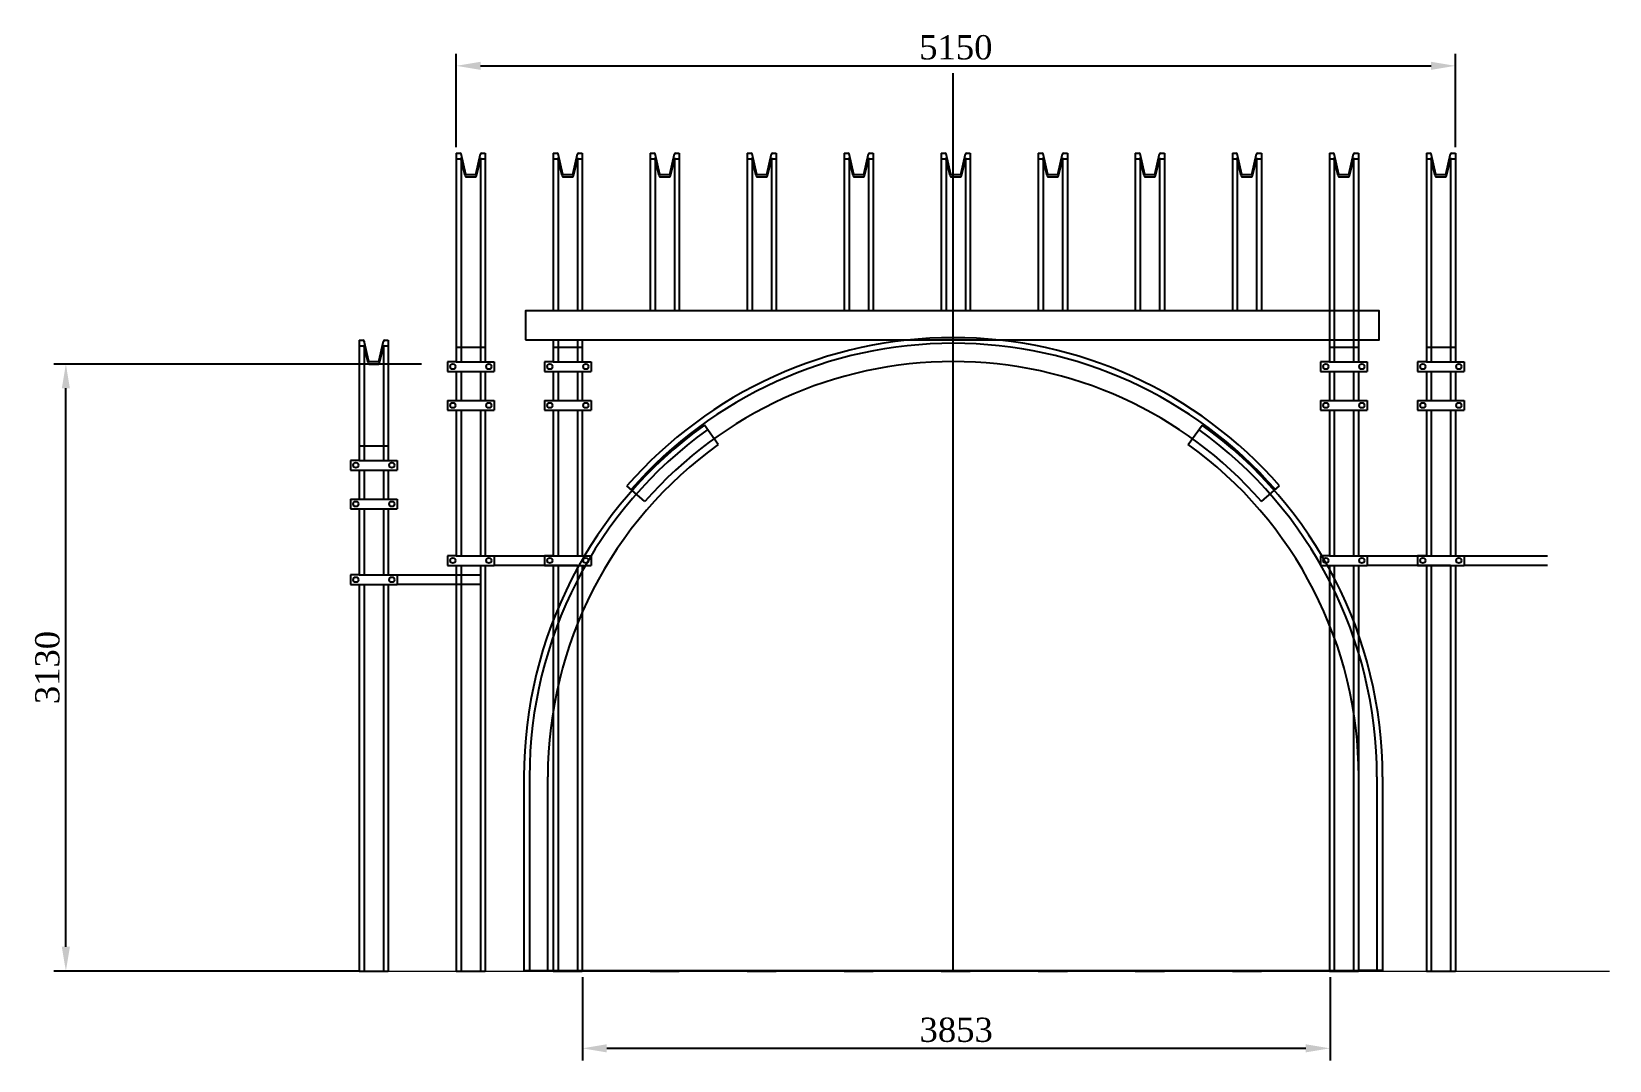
# Model space of a CAD drawing. Header units: millimetres. Extents: x -46762 to 161452, y -66984 to 31524.
# Drawn here: x 112856 to 120990, y 14649 to 19954 of the extents above; entities that cross this region are included whole.
import ezdxf

# ---------------------------------------------------------------- set-up
doc = ezdxf.new("R2010")
doc.units = ezdxf.units.MM
doc.header["$LTSCALE"] = 0.5
doc.styles.get("Standard").update_dxf_attribs({"font": 'TIMES.TTF'})
doc.dimstyles.new('ISO-25', dxfattribs={"dimscale": 50, "dimtxt": 2.5, "dimasz": 2.5, "dimexe": 1.25, "dimexo": 0.625, "dimtad": 1, "dimdec": 0, "dimtxsty": 'Standard', "dimcen": 2.5, "dimadec": 0, "dimazin": 0, "dimtfac": 1, "dimtdec": 0, "dimtmove": 0, "dimatfit": 3, "dimfxl": 1, "dimarcsym": 0})

# ---------------------------------------------------------------- blocks, each defined once
blk = doc.blocks.new('1122')
at = {"color": 1}
for p, q in [((109468.6, 15088.8), (109468.6, 19716.9)), ((108257.6, 17802.5), (108185.9, 17902.4)), ((110679.6, 17802.5), (110751.4, 17902.4)), ((107879.1, 17507.5), (107786.5, 17588.4)), ((111058.1, 17507.5), (111150.8, 17588.4)), ((107255.6, 16088.8), (107255.6, 15088.8)), ((107284.6, 16088.8), (107284.6, 15088.8)), ((107378.6, 15088.8), (107378.6, 16088.8)), ((111558.6, 15088.8), (111558.6, 16088.8)), ((111652.6, 16088.8), (111652.6, 15088.8)), ((111681.6, 16088.8), (111681.6, 15088.8)), ((107255.6, 15088.8), (107378.6, 15088.8)), ((107378.6, 15088.8), (111558.6, 15088.8)), ((111681.6, 15088.8), (111558.6, 15088.8))]:
    blk.add_line(p, q, dxfattribs=at)
for centre, radius, start, end in [((109468.6, 16119.8), 2233, 41.122, 138.878), ((109468.6, 16119.8), 2204, 41.122, 138.878), ((109468.6, 16119.8), 2110, 41.122, 138.878), ((109488.6, 16088.8), 2233, 125.69116, 180), ((109448.6, 16088.8), 2233, 0, 54.30884), ((109488.6, 16088.8), 2204, 125.69116, 180), ((109448.6, 16088.8), 2204, 0, 54.30884), ((109488.6, 16088.8), 2110, 125.69116, 180), ((109448.6, 16088.8), 2110, 0, 54.30884)]:
    blk.add_arc(centre, radius, start, end, dxfattribs=at)
blk = doc.blocks.new('*D84')
at = {"color": 0, "lineweight": -2}
for p, q in [((115695.9, 15078.7), (115695.9, 14648.6)), ((119549.3, 15078.7), (119549.3, 14648.6)), ((115820.9, 14711.1), (119424.3, 14711.1))]:
    blk.add_line(p, q, dxfattribs=at)
at = {"color": 0}
for points in [[(115820.9, 14731.9), (115820.9, 14690.2), (115695.9, 14711.1)], [(119424.3, 14731.9), (119424.3, 14690.2), (119549.3, 14711.1)]]:
    blk.add_solid(points, dxfattribs=at)
at = {"layer": 'Defpoints', "color": 0}
for p in [(115695.9, 15109.9), (119549.3, 15109.9), (119549.3, 14711.1)]:
    blk.add_point(p, dxfattribs=at)
at = {"color": 0, "insert": (117622.6, 14805.9), "char_height": 125, "attachment_point": 5}
blk.add_mtext('3853', dxfattribs=at)
blk = doc.blocks.new('*D86')
at = {"color": 0, "lineweight": -2}
for p, q in [((114866.9, 18239.6), (112970.8, 18239.6)), ((113033.3, 15234.6), (113033.3, 18114.6)), ((114539.6, 15109.6), (112970.8, 15109.6))]:
    blk.add_line(p, q, dxfattribs=at)
at = {"color": 0}
for points in [[(113012.4, 18114.6), (113054.1, 18114.6), (113033.3, 18239.6)], [(113012.4, 15234.6), (113054.1, 15234.6), (113033.3, 15109.6)]]:
    blk.add_solid(points, dxfattribs=at)
at = {"layer": 'Defpoints', "color": 0}
for p in [(113033.3, 18239.6), (114898.2, 18239.6), (114570.9, 15109.6)]:
    blk.add_point(p, dxfattribs=at)
at = {"color": 0, "insert": (112938.4, 16674.6), "char_height": 125, "attachment_point": 5, "rotation": 90}
blk.add_mtext('3130', dxfattribs=at)
blk = doc.blocks.new('11122')
for p, q in [((114545.9, 18362.5), (114545.9, 18333.5)), ((114545.9, 18362.5), (114564.9, 18362.5)), ((114545.9, 18362.5), (114545.9, 18001.5)), ((114545.9, 18333.5), (114565.9, 18333.5)), ((114595.3, 18252.5), (114570.7, 18357.8)), ((114570.9, 18357.2), (114570.9, 18356.5)), ((114570.9, 18328.5), (114570.9, 18001.5)), ((114590.9, 18245.5), (114570.9, 18328.5)), ((114645.9, 18252.5), (114670.5, 18357.8)), ((114650.4, 18245.5), (114670.4, 18328.5)), ((114670.4, 18357.2), (114670.4, 18356.5)), ((114670.4, 18328.5), (114670.4, 18001.5)), ((114675.4, 18333.5), (114695.4, 18333.5)), ((114676.4, 18362.5), (114695.4, 18362.5)), ((114695.4, 18362.5), (114695.4, 18333.5)), ((114695.4, 18362.5), (114695.4, 18001.5)), ((114595.3, 18252.5), (114645.9, 18252.5)), ((114596.9, 18239.5), (114644.4, 18239.5)), ((114545.9, 18001.5), (114545.9, 17743.1)), ((114570.9, 18001.5), (114570.9, 17743.1)), ((114670.4, 18001.5), (114670.4, 17743.1)), ((114695.4, 18001.5), (114695.4, 17743.1)), ((114545.9, 17818.1), (114695.4, 17818.1)), ((114545.9, 17743.1), (114500.4, 17743.1)), ((114500.4, 17743.1), (114500.4, 17693.1)), ((114545.9, 17743.1), (114695.4, 17743.1)), ((114695.4, 17743.1), (114740.9, 17743.1)), ((114740.9, 17743.1), (114740.9, 17693.1)), ((114500.4, 17693.1), (114740.9, 17693.1)), ((114545.9, 17693.1), (114545.9, 17543.1)), ((114545.9, 17693.1), (114545.9, 17543.1)), ((114570.9, 17693.1), (114570.9, 17543.1)), ((114570.9, 17693.1), (114570.9, 17543.1)), ((114670.4, 17693.1), (114670.4, 17543.1)), ((114670.4, 17693.1), (114670.4, 17543.1)), ((114695.4, 17693.1), (114695.4, 17543.1)), ((114695.4, 17693.1), (114695.4, 17543.1)), ((114500.4, 17543.1), (114740.9, 17543.1)), ((114500.4, 17543.1), (114500.4, 17493.1)), ((114500.4, 17493.1), (114740.9, 17493.1)), ((114545.9, 17493.1), (114545.9, 17201.5)), ((114570.9, 17493.1), (114570.9, 17201.5)), ((114670.4, 17493.1), (114670.4, 17201.5)), ((114695.4, 17493.1), (114695.4, 17201.5)), ((114740.9, 17543.1), (114740.9, 17493.1)), ((114545.9, 17201.5), (114545.9, 17152.7)), ((114570.9, 17201.5), (114570.9, 17152.7)), ((114670.4, 17201.5), (114670.4, 17152.7)), ((114695.4, 17201.5), (114695.4, 17152.7)), ((114500.4, 17152.7), (114500.4, 17102.7)), ((114545.9, 17152.7), (114500.4, 17152.7)), ((114500.4, 17102.7), (114740.9, 17102.7)), ((114545.9, 17152.7), (114695.4, 17152.7)), ((114545.9, 17102.7), (114545.9, 15109.6)), ((114570.9, 17102.7), (114570.9, 15109.6)), ((114670.4, 17102.7), (114670.4, 15109.6)), ((114695.4, 17152.7), (114740.9, 17152.7)), ((114695.4, 17102.7), (114695.4, 15109.6)), ((114740.9, 17152.7), (114740.9, 17102.7)), ((114740.9, 17152.7), (115170.4, 17152.7)), ((115170.4, 17102.7), (114740.9, 17102.7)), ((114545.9, 15109.6), (114695.4, 15109.6))]:
    blk.add_line(p, q)
for centre in [(114527.9, 17718.1), (114713.4, 17718.1), (114527.9, 17518.1), (114713.4, 17518.1), (114527.9, 17127.7), (114713.4, 17127.7)]:
    blk.add_circle(centre, 13.5)
for centre, radius, start, end in [((114564.9, 18356.5), 6, 0, 90), ((114565.9, 18328.5), 5, 0, 90), ((114676.4, 18356.5), 6, 90, 180), ((114675.4, 18328.5), 5, 90, 180), ((114596.9, 18245.5), 6, 180, 270), ((114644.4, 18245.5), 6, 270, 0)]:
    blk.add_arc(centre, radius, start, end)
blk = doc.blocks.new('*D114')
at = {"color": 0, "lineweight": -2}
for p, q in [((115045.9, 19358.9), (115045.9, 19839.9)), ((115170.9, 19777.4), (120070.4, 19777.4)), ((120195.4, 19358.9), (120195.4, 19839.9))]:
    blk.add_line(p, q, dxfattribs=at)
at = {"color": 0}
for points in [[(115170.9, 19798.3), (115170.9, 19756.6), (115045.9, 19777.4)], [(120070.4, 19798.3), (120070.4, 19756.6), (120195.4, 19777.4)]]:
    blk.add_solid(points, dxfattribs=at)
at = {"layer": 'Defpoints', "color": 0}
for p in [(120195.4, 19777.4), (115045.9, 19327.6), (120195.4, 19327.6)]:
    blk.add_point(p, dxfattribs=at)
at = {"color": 0, "insert": (117620.6, 19872.2), "char_height": 125, "attachment_point": 5}
blk.add_mtext('5150', dxfattribs=at)

msp = doc.modelspace()

# ---------------------------------------------------------------- linework, layer by layer
for p, q in [((115045.87, 19327.64), (115045.87, 19298.64)), ((115045.87, 19327.64), (115064.87, 19327.64)), ((115045.87, 19298.64), (115065.87, 19298.64)), ((115045.87, 19298.64), (115045.87, 18251.54)), ((115095.32, 19217.64), (115070.71, 19323.01)), ((115070.87, 19293.64), (115070.87, 18251.54)), ((115090.87, 19210.64), (115070.87, 19293.64)), ((115145.92, 19217.64), (115170.53, 19323.01)), ((115150.37, 19210.64), (115170.37, 19293.64)), ((115170.37, 19293.64), (115170.37, 18251.54)), ((115175.37, 19298.64), (115195.37, 19298.64)), ((115176.37, 19327.64), (115195.37, 19327.64)), ((115195.37, 19327.64), (115195.37, 19298.64)), ((115195.37, 19298.64), (115195.37, 18251.54)), ((115545.87, 19327.64), (115545.87, 19298.64)), ((115545.87, 19327.64), (115564.87, 19327.64)), ((115545.87, 19298.64), (115565.87, 19298.64)), ((115545.87, 19298.64), (115545.87, 18513.94)), ((115595.32, 19217.64), (115570.71, 19323.01)), ((115570.87, 19293.64), (115570.87, 18513.94)), ((115590.87, 19210.64), (115570.87, 19293.64)), ((115645.92, 19217.64), (115670.53, 19323.01)), ((115650.37, 19210.64), (115670.37, 19293.64)), ((115670.37, 19293.64), (115670.37, 18513.94)), ((115675.37, 19298.64), (115695.37, 19298.64)), ((115676.37, 19327.64), (115695.37, 19327.64)), ((115695.37, 19327.64), (115695.37, 19298.64)), ((115695.37, 19298.64), (115695.37, 18513.94)), ((116045.87, 19327.64), (116045.87, 19298.64)), ((116045.87, 19327.64), (116064.87, 19327.64)), ((116045.87, 19298.64), (116065.87, 19298.64)), ((116045.87, 19298.64), (116045.87, 18513.94)), ((116095.32, 19217.64), (116070.71, 19323.01)), ((116070.87, 19293.64), (116070.87, 18513.94)), ((116090.87, 19210.64), (116070.87, 19293.64)), ((116145.92, 19217.64), (116170.53, 19323.01)), ((116150.37, 19210.64), (116170.37, 19293.64)), ((116170.37, 19293.64), (116170.37, 18513.94)), ((116175.37, 19298.64), (116195.37, 19298.64)), ((116176.37, 19327.64), (116195.37, 19327.64)), ((116195.37, 19327.64), (116195.37, 19298.64)), ((116545.87, 19327.64), (116545.87, 19298.64)), ((116545.87, 19327.64), (116564.87, 19327.64)), ((116545.87, 19298.64), (116565.87, 19298.64)), ((116595.32, 19217.64), (116570.71, 19323.01)), ((116570.87, 19293.64), (116570.87, 18513.94)), ((116590.87, 19210.64), (116570.87, 19293.64)), ((116645.92, 19217.64), (116670.53, 19323.01)), ((116650.37, 19210.64), (116670.37, 19293.64)), ((116670.37, 19293.64), (116670.37, 18513.94)), ((116675.37, 19298.64), (116695.37, 19298.64)), ((116676.37, 19327.64), (116695.37, 19327.64)), ((116695.37, 19327.64), (116695.37, 19298.64)), ((116695.37, 19298.64), (116695.37, 18513.94)), ((117045.87, 19327.64), (117045.87, 19298.64)), ((117045.87, 19327.64), (117064.87, 19327.64)), ((117045.87, 19298.64), (117065.87, 19298.64)), ((117045.87, 19298.64), (117045.87, 18513.94)), ((117095.32, 19217.64), (117070.71, 19323.01)), ((117070.87, 19293.64), (117070.87, 18513.94)), ((117090.87, 19210.64), (117070.87, 19293.64)), ((117145.92, 19217.64), (117170.53, 19323.01)), ((117150.37, 19210.64), (117170.37, 19293.64)), ((117170.37, 19293.64), (117170.37, 18513.94)), ((117175.37, 19298.64), (117195.37, 19298.64)), ((117176.37, 19327.64), (117195.37, 19327.64)), ((117195.37, 19327.64), (117195.37, 19298.64)), ((117545.87, 19327.64), (117545.87, 19298.64)), ((117545.87, 19327.64), (117564.87, 19327.64)), ((117545.87, 19298.64), (117565.87, 19298.64)), ((117545.87, 19298.64), (117545.87, 18513.94)), ((117595.32, 19217.64), (117570.71, 19323.01)), ((117570.87, 19293.64), (117570.87, 18513.94)), ((117590.87, 19210.64), (117570.87, 19293.64)), ((117645.92, 19217.64), (117670.53, 19323.01)), ((117650.37, 19210.64), (117670.37, 19293.64)), ((117670.37, 19293.64), (117670.37, 18513.94)), ((117675.37, 19298.64), (117695.37, 19298.64)), ((117676.37, 19327.64), (117695.37, 19327.64)), ((117695.37, 19327.64), (117695.37, 19298.64)), ((118045.87, 19327.64), (118045.87, 19298.64)), ((118045.87, 19327.64), (118064.87, 19327.64)), ((118045.87, 19298.64), (118065.87, 19298.64)), ((118045.87, 19298.64), (118045.87, 18513.94)), ((118095.32, 19217.64), (118070.71, 19323.01)), ((118090.87, 19210.64), (118070.87, 19293.64)), ((118145.92, 19217.64), (118170.53, 19323.01)), ((118150.37, 19210.64), (118170.37, 19293.64)), ((118170.37, 19293.64), (118170.37, 18513.94)), ((118175.37, 19298.64), (118195.37, 19298.64)), ((118176.37, 19327.64), (118195.37, 19327.64)), ((118195.37, 19327.64), (118195.37, 19298.64)), ((118195.37, 19298.64), (118195.37, 18513.94)), ((118545.87, 19327.64), (118545.87, 19298.64)), ((118545.87, 19327.64), (118564.87, 19327.64)), ((118545.87, 19298.64), (118565.87, 19298.64)), ((118545.87, 19298.64), (118545.87, 18513.94)), ((118595.32, 19217.64), (118570.71, 19323.01)), ((118590.87, 19210.64), (118570.87, 19293.64)), ((118645.92, 19217.64), (118670.53, 19323.01)), ((118650.37, 19210.64), (118670.37, 19293.64)), ((118670.37, 19293.64), (118670.37, 18513.94)), ((118675.37, 19298.64), (118695.37, 19298.64)), ((118676.37, 19327.64), (118695.37, 19327.64)), ((118695.37, 19327.64), (118695.37, 19298.64)), ((118695.37, 19298.64), (118695.37, 18513.94)), ((119045.87, 19327.64), (119045.87, 19298.64)), ((119045.87, 19327.64), (119064.87, 19327.64)), ((119045.87, 19298.64), (119065.87, 19298.64)), ((119095.32, 19217.64), (119070.71, 19323.01)), ((119070.87, 19293.64), (119070.87, 18513.94)), ((119090.87, 19210.64), (119070.87, 19293.64)), ((119145.92, 19217.64), (119170.53, 19323.01)), ((119150.37, 19210.64), (119170.37, 19293.64)), ((119170.37, 19293.64), (119170.37, 18513.94)), ((119175.37, 19298.64), (119195.37, 19298.64)), ((119176.37, 19327.64), (119195.37, 19327.64)), ((119195.37, 19327.64), (119195.37, 19298.64)), ((119195.37, 19298.64), (119195.37, 18513.94)), ((119545.87, 19327.64), (119545.87, 19298.64)), ((119545.87, 19327.64), (119564.87, 19327.64)), ((119545.87, 19298.64), (119565.87, 19298.64)), ((119545.87, 19298.64), (119545.87, 18251.54)), ((119595.32, 19217.64), (119570.71, 19323.01)), ((119570.87, 19293.64), (119570.87, 18251.54)), ((119590.87, 19210.64), (119570.87, 19293.64)), ((119645.92, 19217.64), (119670.53, 19323.01)), ((119650.37, 19210.64), (119670.37, 19293.64)), ((119670.37, 19293.64), (119670.37, 18251.54)), ((119675.37, 19298.64), (119695.37, 19298.64)), ((119676.37, 19327.64), (119695.37, 19327.64)), ((119695.37, 19327.64), (119695.37, 19298.64)), ((119695.37, 19298.64), (119695.37, 18251.54)), ((120045.87, 19327.64), (120045.87, 19298.64)), ((120045.87, 19327.64), (120064.87, 19327.64)), ((120045.87, 19298.64), (120065.87, 19298.64)), ((120045.87, 19298.64), (120045.87, 18251.54)), ((120095.32, 19217.64), (120070.71, 19323.01)), ((120070.87, 19293.64), (120070.87, 18251.54)), ((120090.87, 19210.64), (120070.87, 19293.64)), ((120145.92, 19217.64), (120170.53, 19323.01)), ((120150.37, 19210.64), (120170.37, 19293.64)), ((120170.37, 19293.64), (120170.37, 18251.54)), ((120175.37, 19298.64), (120195.37, 19298.64)), ((120176.37, 19327.64), (120195.37, 19327.64)), ((120195.37, 19327.64), (120195.37, 19298.64)), ((120195.37, 19298.64), (120195.37, 18251.54)), ((115095.32, 19217.64), (115145.92, 19217.64)), ((115096.87, 19204.64), (115144.37, 19204.64)), ((115595.32, 19217.64), (115645.92, 19217.64)), ((115596.87, 19204.64), (115644.37, 19204.64)), ((116095.32, 19217.64), (116145.92, 19217.64)), ((116096.87, 19204.64), (116144.37, 19204.64)), ((116595.32, 19217.64), (116645.92, 19217.64)), ((116596.87, 19204.64), (116644.37, 19204.64)), ((117095.32, 19217.64), (117145.92, 19217.64)), ((117096.87, 19204.64), (117144.37, 19204.64)), ((117595.32, 19217.64), (117645.92, 19217.64)), ((117596.87, 19204.64), (117644.37, 19204.64)), ((118095.32, 19217.64), (118145.92, 19217.64)), ((118096.87, 19204.64), (118144.37, 19204.64)), ((118595.32, 19217.64), (118645.92, 19217.64)), ((118596.87, 19204.64), (118644.37, 19204.64)), ((119095.32, 19217.64), (119145.92, 19217.64)), ((119096.87, 19204.64), (119144.37, 19204.64)), ((119595.32, 19217.64), (119645.92, 19217.64)), ((119596.87, 19204.64), (119644.37, 19204.64)), ((120095.32, 19217.64), (120145.92, 19217.64)), ((120096.87, 19204.64), (120144.37, 19204.64)), ((115045.87, 18326.54), (115195.37, 18326.54)), ((115545.87, 18363.94), (115545.87, 18251.54)), ((115545.87, 18326.54), (115695.37, 18326.54)), ((115570.87, 18363.94), (115570.87, 18251.54)), ((115670.37, 18363.94), (115670.37, 18251.54)), ((115695.37, 18363.94), (115695.37, 18251.54)), ((119545.87, 18326.54), (119695.37, 18326.54)), ((120045.87, 18326.54), (120195.37, 18326.54)), ((115045.87, 18251.54), (115000.37, 18251.54)), ((115000.37, 18251.54), (115000.37, 18201.54)), ((115045.87, 18251.54), (115195.37, 18251.54)), ((115195.37, 18251.54), (115240.87, 18251.54)), ((115240.87, 18251.54), (115240.87, 18201.54)), ((115545.87, 18251.54), (115500.37, 18251.54)), ((115500.37, 18251.54), (115500.37, 18201.54)), ((115545.87, 18251.54), (115695.37, 18251.54)), ((115695.37, 18251.54), (115740.87, 18251.54)), ((115740.87, 18251.54), (115740.87, 18201.54)), ((119545.87, 18251.54), (119500.37, 18251.54)), ((119500.37, 18251.54), (119500.37, 18201.54)), ((119545.87, 18251.54), (119695.37, 18251.54)), ((119695.37, 18251.54), (119740.87, 18251.54)), ((119740.87, 18251.54), (119740.87, 18201.54)), ((120045.87, 18251.54), (120000.37, 18251.54)), ((120000.37, 18251.54), (120000.37, 18201.54)), ((120045.87, 18251.54), (120195.37, 18251.54)), ((120195.37, 18251.54), (120240.87, 18251.54)), ((120240.87, 18251.54), (120240.87, 18201.54)), ((115000.37, 18201.54), (115240.87, 18201.54)), ((115045.87, 18201.54), (115045.87, 18051.54)), ((115070.87, 18201.54), (115070.87, 18051.54)), ((115170.37, 18201.54), (115170.37, 18051.54)), ((115195.37, 18201.54), (115195.37, 18051.54)), ((115500.37, 18201.54), (115740.87, 18201.54)), ((115545.87, 18201.54), (115545.87, 18051.54)), ((115570.87, 18201.54), (115570.87, 18051.54)), ((115670.37, 18201.54), (115670.37, 18051.54)), ((115695.37, 18201.54), (115695.37, 18051.54)), ((119500.37, 18201.54), (119740.87, 18201.54)), ((119545.87, 18201.54), (119545.87, 18051.54)), ((119570.87, 18201.54), (119570.87, 18051.54)), ((119670.37, 18201.54), (119670.37, 18051.54)), ((119695.37, 18201.54), (119695.37, 18051.54)), ((120000.37, 18201.54), (120240.87, 18201.54)), ((120045.87, 18201.54), (120045.87, 18051.54)), ((120070.87, 18201.54), (120070.87, 18051.54)), ((120170.37, 18201.54), (120170.37, 18051.54)), ((120195.37, 18201.54), (120195.37, 18051.54)), ((115000.37, 18051.54), (115240.87, 18051.54)), ((115000.37, 18051.54), (115000.37, 18001.54)), ((115000.37, 18001.54), (115240.87, 18001.54)), ((115045.87, 18001.54), (115045.87, 17251.54)), ((115070.87, 18001.54), (115070.87, 17251.54)), ((115170.37, 18001.54), (115170.37, 17251.54)), ((115195.37, 18001.54), (115195.37, 17251.54)), ((115240.87, 18051.54), (115240.87, 18001.54)), ((115500.37, 18051.54), (115740.87, 18051.54)), ((115500.37, 18051.54), (115500.37, 18001.54)), ((115500.37, 18001.54), (115740.87, 18001.54)), ((115545.87, 18001.54), (115545.87, 17251.54)), ((115570.87, 18001.54), (115570.87, 17251.54)), ((115670.37, 18001.54), (115670.37, 17251.54)), ((115695.37, 18001.54), (115695.37, 17251.54)), ((115740.87, 18051.54), (115740.87, 18001.54)), ((119500.37, 18051.54), (119740.87, 18051.54)), ((119500.37, 18051.54), (119500.37, 18001.54)), ((119500.37, 18001.54), (119740.87, 18001.54)), ((119545.87, 18001.54), (119545.87, 17251.54)), ((119570.87, 18001.54), (119570.87, 17251.54)), ((119670.37, 18001.54), (119670.37, 17251.54)), ((119695.37, 18001.54), (119695.37, 17251.54)), ((119740.87, 18051.54), (119740.87, 18001.54)), ((120000.37, 18051.54), (120240.87, 18051.54)), ((120000.37, 18051.54), (120000.37, 18001.54)), ((120000.37, 18001.54), (120240.87, 18001.54)), ((120045.87, 18001.54), (120045.87, 17251.54)), ((120070.87, 18001.54), (120070.87, 17251.54)), ((120170.37, 18001.54), (120170.37, 17251.54)), ((120195.37, 18001.54), (120195.37, 17251.54)), ((120240.87, 18051.54), (120240.87, 18001.54)), ((115000.37, 17251.54), (115000.37, 17201.54)), ((115045.87, 17251.54), (115000.37, 17251.54)), ((115045.87, 17251.54), (115195.37, 17251.54)), ((115195.37, 17251.54), (115240.87, 17251.54)), ((115240.87, 17251.54), (115240.87, 17201.54)), ((115240.87, 17251.54), (115670.37, 17251.54)), ((115500.37, 17251.54), (115500.37, 17201.54)), ((115545.87, 17251.54), (115500.37, 17251.54)), ((115545.87, 17251.54), (115695.37, 17251.54)), ((115695.37, 17251.54), (115740.87, 17251.54)), ((115740.87, 17251.54), (115740.87, 17201.54)), ((119500.37, 17251.54), (119500.37, 17201.54)), ((119545.87, 17251.54), (119500.37, 17251.54)), ((119545.87, 17251.54), (119695.37, 17251.54)), ((119695.37, 17251.54), (119740.87, 17251.54)), ((119740.87, 17251.54), (119740.87, 17201.54)), ((119740.87, 17251.54), (120170.37, 17251.54)), ((120000.37, 17251.54), (120000.37, 17201.54)), ((120045.87, 17251.54), (120000.37, 17251.54)), ((120045.87, 17251.54), (120195.37, 17251.54)), ((120195.37, 17251.54), (120240.87, 17251.54)), ((120240.87, 17251.54), (120240.87, 17201.54)), ((120240.87, 17251.54), (120670.37, 17251.54)), ((115000.37, 17201.54), (115240.87, 17201.54)), ((115045.87, 17201.54), (115045.87, 15109.64)), ((115070.87, 17201.54), (115070.87, 15109.64)), ((115170.37, 17201.54), (115170.37, 15109.64)), ((115195.37, 17201.54), (115195.37, 15109.64)), ((115670.37, 17201.54), (115240.87, 17201.54)), ((115500.37, 17201.54), (115740.87, 17201.54)), ((115545.87, 17201.54), (115545.87, 15109.64)), ((115570.87, 17201.54), (115570.87, 15109.64)), ((115670.37, 17201.54), (115670.37, 15109.64)), ((115695.37, 17201.54), (115695.37, 15109.64)), ((119500.37, 17201.54), (119740.87, 17201.54)), ((119545.87, 17201.54), (119545.87, 15109.64)), ((119570.87, 17201.54), (119570.87, 15109.64)), ((119670.37, 17201.54), (119670.37, 15109.64)), ((119695.37, 17201.54), (119695.37, 15109.64)), ((120170.37, 17201.54), (119740.87, 17201.54)), ((120000.37, 17201.54), (120240.87, 17201.54)), ((120045.87, 17201.54), (120045.87, 15109.64)), ((120070.87, 17201.54), (120070.87, 15109.64)), ((120170.37, 17201.54), (120170.37, 15109.64)), ((120195.37, 17201.54), (120195.37, 15109.64)), ((120670.37, 17201.54), (120240.87, 17201.54)), ((115045.87, 15109.64), (115195.37, 15109.64)), ((115545.87, 15109.64), (115695.37, 15109.64)), ((116045.87, 15109.64), (116195.37, 15109.64)), ((116545.87, 15109.64), (116695.37, 15109.64)), ((117045.87, 15109.64), (117195.37, 15109.64)), ((117545.87, 15109.64), (117695.37, 15109.64)), ((118045.87, 15109.64), (118195.37, 15109.64)), ((118545.87, 15109.64), (118695.37, 15109.64)), ((119045.87, 15109.64), (119195.37, 15109.64)), ((119545.87, 15109.64), (119695.37, 15109.64)), ((120045.87, 15109.64), (120195.37, 15109.64))]:
    msp.add_line(p, q)
at = {"color": 5}
for p, q in [((116195.37, 19298.64), (116195.37, 18513.94)), ((116545.87, 19298.64), (116545.87, 18513.94)), ((117195.37, 19298.64), (117195.37, 18513.94)), ((117695.37, 19298.64), (117695.37, 18513.94)), ((118070.87, 19293.64), (118070.87, 18513.94)), ((118570.87, 19293.64), (118570.87, 18513.94)), ((119045.87, 19298.64), (119045.87, 18513.94))]:
    msp.add_line(p, q, dxfattribs=at)
at = {"color": 7, "lineweight": 0}
msp.add_line((113908.78, 15109.64), (120989.69, 15109.64), dxfattribs=at)
at = {"color": 7}
msp.add_lwpolyline([(115402.66, 18363.94), (119802.66, 18363.94), (119802.66, 18513.94), (115402.66, 18513.94), (115402.66, 18363.94)], dxfattribs=at)
for centre in [(115027.87, 18226.54), (115213.37, 18226.54), (115527.87, 18226.54), (115713.37, 18226.54), (119527.87, 18226.54), (119713.37, 18226.54), (120027.87, 18226.54), (120213.37, 18226.54), (115027.87, 18026.54), (115213.37, 18026.54), (115527.87, 18026.54), (115713.37, 18026.54), (119527.87, 18026.54), (119713.37, 18026.54), (120027.87, 18026.54), (120213.37, 18026.54), (115027.87, 17226.54), (115213.37, 17226.54), (115527.87, 17226.54), (115713.37, 17226.54), (119527.87, 17226.54), (119713.37, 17226.54), (120027.87, 17226.54), (120213.37, 17226.54)]:
    msp.add_circle(centre, 13.5)
for centre, radius, start, end in [((115064.87, 19321.64), 6, 0, 90), ((115065.87, 19293.64), 5, 0, 90), ((115176.37, 19321.64), 6, 90, 180), ((115175.37, 19293.64), 5, 90, 180), ((115564.87, 19321.64), 6, 0, 90), ((115565.87, 19293.64), 5, 0, 90), ((115676.37, 19321.64), 6, 90, 180), ((115675.37, 19293.64), 5, 90, 180), ((116064.87, 19321.64), 6, 0, 90), ((116065.87, 19293.64), 5, 0, 90), ((116176.37, 19321.64), 6, 90, 180), ((116175.37, 19293.64), 5, 90, 180), ((116564.87, 19321.64), 6, 0, 90), ((116565.87, 19293.64), 5, 0, 90), ((116676.37, 19321.64), 6, 90, 180), ((116675.37, 19293.64), 5, 90, 180), ((117064.87, 19321.64), 6, 0, 90), ((117065.87, 19293.64), 5, 0, 90), ((117176.37, 19321.64), 6, 90, 180), ((117175.37, 19293.64), 5, 90, 180), ((117564.87, 19321.64), 6, 0, 90), ((117565.87, 19293.64), 5, 0, 90), ((117676.37, 19321.64), 6, 90, 180), ((117675.37, 19293.64), 5, 90, 180), ((118064.87, 19321.64), 6, 0, 90), ((118065.87, 19293.64), 5, 0, 90), ((118176.37, 19321.64), 6, 90, 180), ((118175.37, 19293.64), 5, 90, 180), ((118564.87, 19321.64), 6, 0, 90), ((118565.87, 19293.64), 5, 0, 90), ((118676.37, 19321.64), 6, 90, 180), ((118675.37, 19293.64), 5, 90, 180), ((119064.87, 19321.64), 6, 0, 90), ((119065.87, 19293.64), 5, 0, 90), ((119176.37, 19321.64), 6, 90, 180), ((119175.37, 19293.64), 5, 90, 180), ((119564.87, 19321.64), 6, 0, 90), ((119565.87, 19293.64), 5, 0, 90), ((119676.37, 19321.64), 6, 90, 180), ((119675.37, 19293.64), 5, 90, 180), ((120064.87, 19321.64), 6, 0, 90), ((120065.87, 19293.64), 5, 0, 90), ((120176.37, 19321.64), 6, 90, 180), ((120175.37, 19293.64), 5, 90, 180), ((115096.87, 19210.64), 6, 180, 270), ((115144.37, 19210.64), 6, 270, 0), ((115596.87, 19210.64), 6, 180, 270), ((115644.37, 19210.64), 6, 270, 0), ((116096.87, 19210.64), 6, 180, 270), ((116144.37, 19210.64), 6, 270, 0), ((116596.87, 19210.64), 6, 180, 270), ((116644.37, 19210.64), 6, 270, 0), ((117096.87, 19210.64), 6, 180, 270), ((117144.37, 19210.64), 6, 270, 0), ((117596.87, 19210.64), 6, 180, 270), ((117644.37, 19210.64), 6, 270, 0), ((118096.87, 19210.64), 6, 180, 270), ((118144.37, 19210.64), 6, 270, 0), ((118596.87, 19210.64), 6, 180, 270), ((118644.37, 19210.64), 6, 270, 0), ((119096.87, 19210.64), 6, 180, 270), ((119144.37, 19210.64), 6, 270, 0), ((119596.87, 19210.64), 6, 180, 270), ((119644.37, 19210.64), 6, 270, 0), ((120096.87, 19210.64), 6, 180, 270), ((120144.37, 19210.64), 6, 270, 0)]:
    msp.add_arc(centre, radius, start, end)

# ---------------------------------------------------------------- block references
for name, p in [('1122', (8138.71, 22.88)), ('11122', (0, 0))]:
    msp.add_blockref(name, p, dxfattribs=at)

# ---------------------------------------------------------------- dimensions: what is measured, and where the dimension line sits
for base, p1, p2, picture, middle in [((120195.36810641, 19777.41699616), (115045.86810641, 19327.64287879), (120195.36810641, 19327.64287879), '*D114', (117620.61810641, 19872.24846696)), ((119549.35, 14711.07), (115695.88, 15109.91), (119549.35, 15109.91), '*D84', (117622.61, 14805.9))]:
    dim = msp.add_linear_dim(base=base, p1=p1, p2=p2, dimstyle='ISO-25', dxfattribs=at)
    dim.commit()
    dim.dimension.update_dxf_attribs({"geometry": picture, "text_midpoint": middle})
dim = msp.add_linear_dim(base=(113033.28, 18239.64), p1=(114570.87, 15109.64), p2=(114898.16, 18239.64), angle=90, dimstyle='ISO-25', dxfattribs=at)
dim.commit()
dim.dimension.update_dxf_attribs({"geometry": '*D86', "text_midpoint": (112938.45, 16674.64)})

doc.saveas('drawing.dxf')
